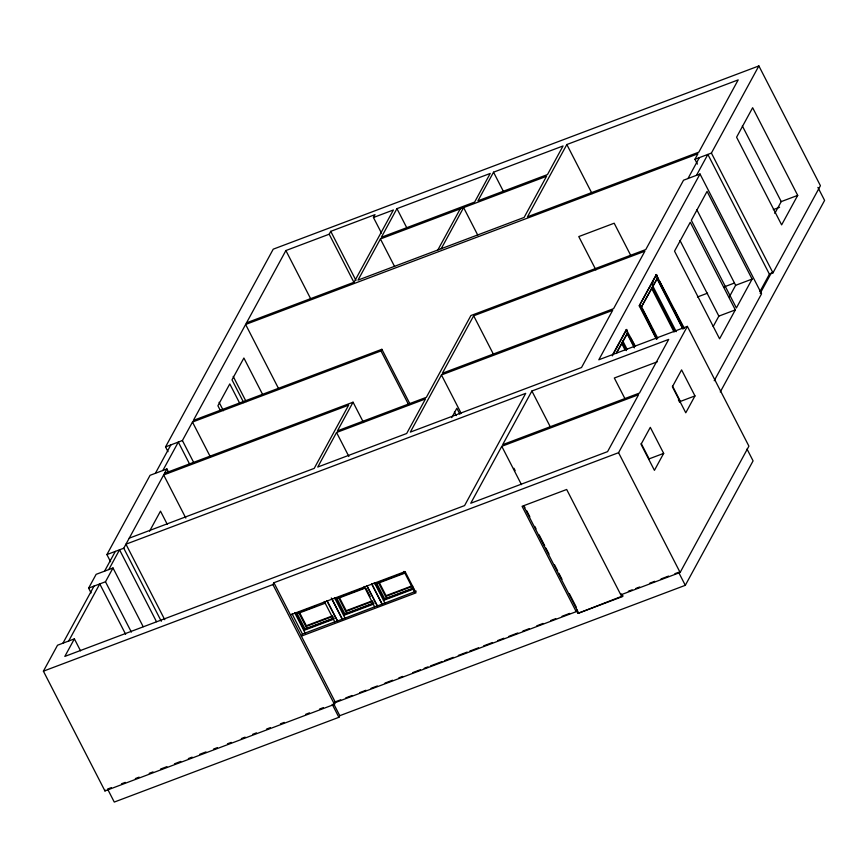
<?xml version="1.0" encoding="UTF-8"?>
<svg xmlns="http://www.w3.org/2000/svg" width="868" height="868" viewBox="0 0 868 868"><rect width="100%" height="100%" fill="white"/><g stroke="black" fill="none" stroke-linecap="round" stroke-linejoin="round"><path stroke-width="1.3" d="M577.111 610.03L576.222 611.669L335.471 702.505L334.473 704.339L104.952 790.943L43.4 671.17L57.527 645.228L74.388 638.87L80.55 650.859M91.086 592.92L88.623 588.124L96.142 574.334L113.003 567.976L143.166 626.663M110.594 561.759L106.905 554.576L150.066 475.317L166.927 468.948L168.783 472.55M168.012 451.685L165.549 446.901L273.236 249.17L758.871 65.935L820.423 185.709L772.965 272.867L769.417 274.201L759.923 291.626M62.941 643.188L94.048 586.084M155.383 473.31L170.855 444.893M104.572 571.155L115.335 551.397M68.67 641.029L99.766 583.925L125.632 634.258M108.782 569.56L119.545 549.802L156.479 621.672M162.837 470.499L178.309 442.083L189.387 463.642M74.388 638.87L64.829 656.414L464.575 505.588L525.693 393.367L125.947 544.193L164.746 619.698M88.623 588.124L105.484 581.766L113.003 567.976M106.905 554.576L123.766 548.218L166.927 468.948M165.549 446.901L182.41 440.532L192.468 422.054L380.987 350.932L381.877 349.294L410.195 404.39M381.464 233.069L373.457 217.499L375.019 214.635L330.751 231.344L329.189 234.208L285.887 250.548L193.369 420.416L381.877 349.294M149.578 531.183L160.493 511.144L167.285 524.348M380.423 238.971L358.017 280.104L524.131 217.423L546.536 176.302L380.423 238.971L394.582 266.519M396.947 208.645L381.356 237.268L474.633 202.07L490.225 173.448L396.947 208.645L406.788 227.807M104.952 790.943L105.375 790.173M336.556 432.492L317.742 467.049L406.669 433.49L425.483 398.944L336.556 432.492L348.871 456.449M363.529 422.553L353.059 402.199L337.457 430.853L426.372 397.305L470.912 315.54L645.77 249.561L683.539 180.218L700.009 174.001L761.572 293.775L714.223 380.716M437.841 249.984L460.246 208.862M441.215 248.715L463.61 207.582L477.769 235.13M493.534 172.189L477.942 200.823L547.469 174.587L563.05 145.965L493.534 172.189L503.386 191.361M43.4 671.17L272.921 584.565L273.919 582.732L618.558 452.695L687.358 326.379L748.91 446.163L680.121 572.468L620.815 594.84L566.674 489.487L522.08 506.315L576.222 611.669M299.688 612.179L295.532 614.392L325.196 603.206M441.454 374.965L410.325 432.112L581.527 367.511L612.656 310.364L441.454 374.965L461.147 413.287M473.668 315.8L442.365 373.273L613.578 308.672L644.881 251.199L473.668 315.8L493.48 354.35M566.837 144.533L527.473 216.816L698.827 152.16L738.191 79.889L566.837 144.533L592.074 193.64M304.234 629.636L303.789 630.45L333.453 619.264L333.898 618.439L304.234 629.636L295.988 613.578M332.303 615.955L306.35 625.741L305.905 626.566L333.095 616.302M327.127 600.786L337.446 620.859L302.465 634.063L301.348 636.114L416.011 592.844L405.085 571.589L290.422 614.848M327.008 600.981L337.446 620.859M344.075 614.598L343.63 615.423L373.294 604.226L373.739 603.412L344.075 614.598L335.829 598.54L335.384 599.365L365.037 588.168M372.144 600.916L346.191 610.714L345.746 611.528L372.936 601.274M451.751 417.627L456.85 408.264L459.91 414.22M337.326 621.065L377.287 605.831L366.969 585.748M366.849 585.954L377.287 605.831M383.916 599.571L383.472 600.385L413.135 589.198L413.58 588.374L383.916 599.571L375.67 583.513L375.226 584.327L404.879 573.14L405.323 572.316L394.202 576.515M411.996 585.889L386.043 595.676L385.587 596.5L412.777 586.236M377.179 606.038L416.239 591.13M111.375 787.623L107.589 789.045L114.272 802.065L338.889 717.315L339.779 715.688L685.308 585.314L753.088 460.865L747.001 449.027M501.78 446.315L470.771 503.245L607.578 451.631L638.577 394.701L501.78 446.315L521.473 484.648M531.889 391.023L502.67 444.676L639.477 393.063L668.696 339.41L531.889 391.023L550.355 426.958M697.395 164.095L694.932 159.3L697.926 153.799L245.622 324.469L278.248 387.953M687.966 178.548L699.358 157.629M696.472 175.336L707.865 154.417L769.417 274.201M700.009 174.001L598.822 359.786L687.358 326.379M694.932 159.3L711.402 153.083L758.871 65.935M524.576 507.813L524.912 507.194M612.515 354.893L626.284 329.601L635.343 346.213M656.36 339.117L639.249 305.818L656.197 274.689L684.331 328.408M612.331 355.869L626.729 329.439L627.401 333.269L634.193 346.495M651.976 284.129L653.246 281.796M616.584 352.484L627.401 333.269L616.378 353.515M683.235 328.798L657.315 278.357L641.257 307.196L657.315 278.357L656.642 274.527L639.249 305.818M713.192 326.52L718.856 316.115L735.326 309.898L690.277 222.241L674.534 251.156L719.583 338.813L735.326 309.898M729.348 296.856L735.641 285.301L752.111 279.084L707.062 191.416L691.329 220.32L736.379 307.977L752.111 279.084M774.809 213.398L781.233 201.604L797.703 195.387L752.643 107.719L736.585 137.209L781.634 224.877L797.703 195.387M663.673 453.378L654.429 470.347L641.051 444.308L650.295 427.338L663.673 453.378L649.112 458.868L641.202 443.483M694.964 395.916L685.774 412.799L672.385 386.759L681.586 369.876L694.964 395.916L680.404 401.417L672.494 386.032M576.732 610.736L578.066 613.34L623.05 595.806M760.194 293.373L771.457 272.693M720.277 391.956L824.6 200.421L817.906 187.401M620.815 594.84L621.325 593.918L622.66 596.522L578.066 613.34M373.457 217.499L393.399 209.98L354.036 282.263L246.512 322.831M773.279 209.644L779.583 207.268M656.859 275.796L655.98 275.102M164.551 473.32L353.059 402.199M697.449 296.986L707.572 293.156M724.031 286.95L734.165 283.131M129.234 538.171L314.205 468.384L348.632 405.172L163.661 474.959L185.817 518.077M657.326 361.793L614.316 378.014L624.83 398.455M302.162 611.246L315.757 606.114M337.066 598.074L345.714 594.819M348.187 593.886L363.019 588.287M380.607 581.647L391.728 577.448M333.985 618.038L305.026 628.964L296.769 612.884M373.826 603.01L344.867 613.936L337.196 598.996M412.441 588.439L384.708 598.898L376.452 582.819M334.354 702.19L340.679 699.803M345.735 697.894L352.061 695.507M359.656 692.642L365.981 690.255M371.037 688.346L377.363 685.959M384.958 683.094L392.542 680.241M398.868 677.854L402.665 676.422M412.788 672.602L420.372 669.738M424.17 668.306L427.967 666.874M430.495 665.919L441.888 661.622M444.416 660.667L453.27 657.326M458.326 655.416L467.19 652.074M469.718 651.119L478.572 647.778M483.628 645.868L492.492 642.526M497.548 640.617L503.874 638.23M508.93 636.32L517.795 632.978M522.851 631.069L529.176 628.682M536.771 625.817L543.086 623.43M550.681 620.566L555.737 618.656M562.063 616.269L569.658 613.405M628.356 591.26L632.132 589.839M635.897 588.417L639.662 586.996M649.72 583.198L654.743 581.3M661.025 578.934L668.566 576.092M674.848 573.715L678.613 572.294L685.308 585.314M121.466 783.815L125.252 782.383M135.343 778.574L139.13 777.142M149.231 773.334L153.018 771.912M160.58 769.048L166.895 766.672M174.468 763.818L180.772 761.431M188.345 758.578L192.132 757.146M199.705 754.292L206.009 751.916M213.582 749.051L217.369 747.63M227.459 743.811L231.246 742.39M241.347 738.581L245.134 737.149M252.696 734.295L256.483 732.863M266.584 729.055L270.371 727.623M280.462 723.814L284.248 722.393M305.699 714.299L309.485 712.867M319.576 709.058L323.363 707.626M742.346 125.947L781.233 201.604M711.402 153.083L772.965 272.867M696.765 209.644L735.641 285.301M679.98 240.458L718.856 316.115M656.197 274.689L658.042 278.281M659.279 280.679L669.12 299.829M674.045 309.409L683.279 327.377M656.87 278.519L682.78 328.939M652.085 284.639L676.248 331.663M652.128 287.254L674.924 331.619M651.239 287.59L674.045 331.956M630.71 255.366L614.186 223.217L578.772 236.584L595.904 269.915M657.749 338.249L641.691 307.022L639.683 305.644L656.913 339.171M641.864 308.39L651.076 326.303M652.302 328.701L653.539 331.088M678.375 399.79L679.601 402.199M626.284 329.601L627.521 331.999M630.602 337.988L634.909 346.375M626.956 333.442L634.367 347.851M622.703 340.798L627.043 349.24M622.128 342.209L626.436 350.607M621.857 343.739L624.938 349.739M618.558 452.695L680.121 572.468M513.921 468.253L515.147 470.651M526.767 510.796L529.86 516.818M534.807 526.431L536.044 528.84M539.126 534.851L544.692 545.679M545.929 548.088L549.021 554.099M554.576 564.916L557.668 570.938M558.905 573.336L561.997 579.347M569.419 593.788L576.211 607.014M523.502 505.719L578.457 612.634M454.42 412.029L456.253 415.598M330.751 231.344L355.988 280.451M329.189 234.208L353.808 282.122M380.987 350.932L408.687 404.824M285.887 250.548L310.505 298.451M403.989 571.404L414.47 591.802M378.969 581.918L386.043 595.676M378.524 582.732L386.488 598.236M374.325 582.591L384.817 602.989M371.829 583.914L382.159 603.998M371.721 584.11L382.039 604.193M366.079 588.504L370.202 596.533M364.148 586.432L374.629 606.83M262.407 394.05L243.886 358.017L232.006 379.826L243.734 402.644M233.199 376.397L246.154 401.613M239.655 403.143L229.781 383.927L217.901 405.736L220.374 410.531M339.714 598.095L346.191 610.714M338.672 597.77L346.647 613.264M334.484 597.629L344.965 618.027M331.988 598.942L342.317 619.025M331.272 597.965L342.198 619.231M324.306 601.47L334.788 621.868M219.083 402.296L223.412 410.705M299.276 611.983L306.35 625.741M298.831 612.797L306.795 628.302M294.643 612.656L305.124 633.054M292.147 613.98L302.465 634.063M192.468 422.054L210.327 456.796M273.919 582.732L335.471 702.505M272.921 584.565L334.473 704.339M333.692 703.85L339.779 715.688M332.194 704.295L338.889 717.315M182.41 440.532L194.107 463.295M123.766 548.218L161.307 621.282M105.484 581.766L131.361 632.099"/></g></svg>
